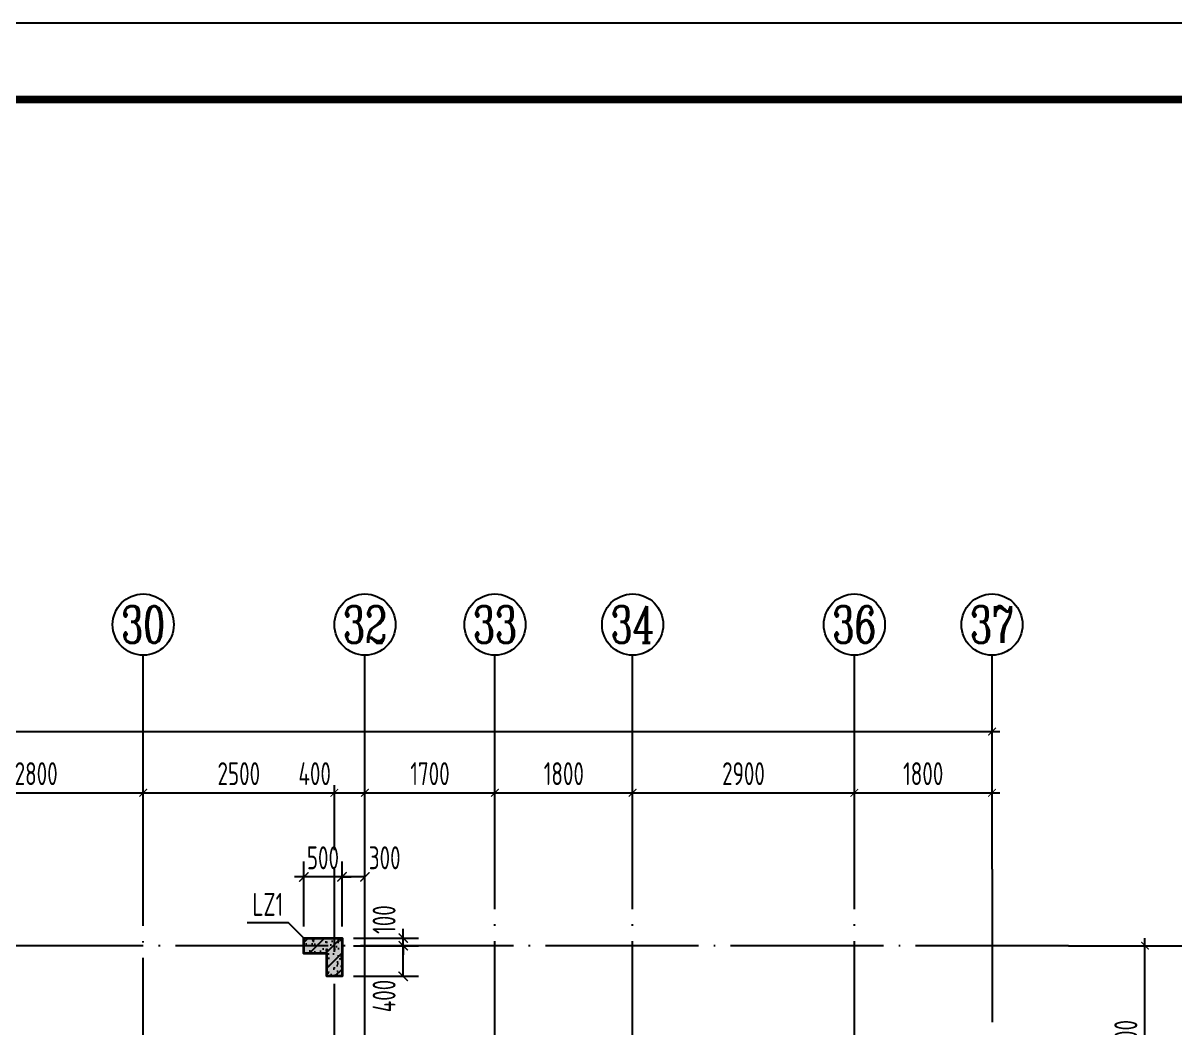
# Model space of a CAD drawing. Extents: x -1307975 to -76406, y -96289 to 379359.
# Drawn here: x -933867 to -918803, y 295174 to 308318 of the extents above; entities that cross this region are included whole.
import ezdxf
from ezdxf.enums import TextEntityAlignment as Align

# ---------------------------------------------------------------- set-up
doc = ezdxf.new("R2010")
doc.units = 0
doc.header["$LTSCALE"] = 1000
doc.linetypes.add('DOTE', pattern=[2.42, 2, -0.2, 0.02, -0.2])
doc.layers.get('0').update_dxf_attribs({"linetype": 'CONTINUOUS'})
doc.layers.get('DEFPOINTS').update_dxf_attribs({"linetype": 'CONTINUOUS'})
for name, color, linetype in [('-TK', 7, 'CONTINUOUS'), ('A-AXIS', 1, 'CONTINUOUS'), ('A-DOTE', 10, 'DOTE'), ('AXIS_NUM', 7, 'CONTINUOUS'), ('COLU_DE_TEXT', 7, 'CONTINUOUS'), ('LABEL', 1, 'CONTINUOUS'), ('S-Q墙标注', 3, 'CONTINUOUS'), ('S-X详图填充', 252, 'CONTINUOUS'), ('S-X详图实线', 4, 'CONTINUOUS'), ('S-Y一般标注', 3, 'CONTINUOUS'), ('S-Z柱填充', 252, 'CONTINUOUS'), ('S-Z柱实线', 6, 'CONTINUOUS')]:
    doc.layers.add(name, color=color, linetype=linetype)
doc.styles.add('TSSD_Axis', font='complex.shx', dxfattribs={"width": 0.7, "bigfont": 'hztxt.shx'})
doc.styles.add('TSSD_DIMENSION', font='Tssdeng.shx', dxfattribs={"width": 0.7, "bigfont": 'tssdchn.shx'})
doc.styles.add('TSSD_REIN', font='tssdeng.shx', dxfattribs={"width": 0.7, "height": 300, "bigfont": 'tssdchn.shx'})
doc.styles.add('结构文字', font='zstxt.shx', dxfattribs={"width": 0.7, "bigfont": 'zshz.shx'})
doc.dimstyles.new('STRUCK', dxfattribs={"dimtxt": 400, "dimasz": 121, "dimexe": 200, "dimexo": 150, "dimgap": 115, "dimtad": 1, "dimdec": 0, "dimdsep": 46, "dimtxsty": '结构文字', "dimblk": 'ARCHTICK', "dimcen": 400, "dimclrd": 3, "dimclre": 3, "dimclrt": 7, "dimadec": 0, "dimazin": 0, "dimtfac": 1, "dimtdec": 0, "dimtix": 1, "dimtmove": 2, "dimatfit": 3, "dimldrblk": '_DIMX', "dimfxl": 1, "dimtolj": 1, "dimtzin": 0, "dimarcsym": 0})
doc.dimstyles.new('TSSD_100_100', dxfattribs={"dimtxt": 300, "dimasz": 100, "dimexe": 100, "dimexo": 250, "dimgap": 100, "dimtad": 1, "dimdec": 0, "dimzin": 0, "dimdsep": 46, "dimtxsty": 'TSSD_DIMENSION', "dimblk": 'ARCHTICK', "dimcen": 0, "dimdle": 100, "dimclrt": 7, "dimadec": 0, "dimazin": 0, "dimtfac": 1, "dimtdec": 0, "dimtix": 1, "dimtmove": 2, "dimatfit": 3, "dimldrblk": 'ARCHTICK', "dimfxl": 1, "dimtolj": 1, "dimtzin": 0, "dimarcsym": 0})

# ---------------------------------------------------------------- blocks, each defined once
blk = doc.blocks.new('ts_axno')
at = {"color": 0, "linetype": 'ByBlock', "lineweight": -2}
blk.add_circle((0, 0), 0.5, dxfattribs=at)
at = {"color": 0, "linetype": 'ByBlock', "lineweight": -2, "style": 'TSSD_Axis', "width": 0.7}
blk.add_attdef('A', text='', height=0.6, dxfattribs=at).set_placement((0, 0), align=Align.MIDDLE_CENTER)
blk = doc.blocks.new('_ArchTick')
at = {"color": 0, "linetype": 'ByBlock', "const_width": 0.15}
blk.add_lwpolyline([(-0.5, -0.5), (0.5, 0.5)], dxfattribs=at)
blk = doc.blocks.new('*D206')
at = {"layer": 'DEFPOINTS', "color": 0, "transparency": 16777216}
for p in [(43500, 22100), (40700, 21100), (43500, 21100)]:
    blk.add_point(p, dxfattribs=at)
at = {"layer": 'S-Y一般标注', "color": 0, "lineweight": -2, "transparency": 16777216}
for p, q in [((40700, 21350), (40700, 22200)), ((43500, 21350), (43500, 22200)), ((40600, 22100), (43600, 22100))]:
    blk.add_line(p, q, dxfattribs=at)
at = {"layer": 'S-Y一般标注', "color": 0, "lineweight": -2, "transparency": 16777216, "xscale": 100, "yscale": 100, "zscale": 100, "rotation": 180}
blk.add_blockref('_ArchTick', (40700, 22100), dxfattribs=at)
at = {"layer": 'S-Y一般标注', "color": 0, "lineweight": -2, "transparency": 16777216, "xscale": 100, "yscale": 100, "zscale": 100}
blk.add_blockref('_ArchTick', (43500, 22100), dxfattribs=at)
at = {"layer": 'S-Y一般标注', "color": 7, "transparency": 16777216, "insert": (42100, 22350), "char_height": 300, "attachment_point": 5, "style": 'TSSD_DIMENSION'}
blk.add_mtext('\\A1;2800', dxfattribs=at)
blk = doc.blocks.new('*D207')
at = {"layer": 'DEFPOINTS', "color": 0, "transparency": 16777216}
for p in [(46400, 22100), (46000, 21100), (46400, 21100)]:
    blk.add_point(p, dxfattribs=at)
at = {"layer": 'S-Y一般标注', "color": 0, "lineweight": -2, "transparency": 16777216}
for p, q in [((46000, 21350), (46000, 22200)), ((46400, 21350), (46400, 22200)), ((45900, 22100), (46500, 22100))]:
    blk.add_line(p, q, dxfattribs=at)
at = {"layer": 'S-Y一般标注', "color": 0, "lineweight": -2, "transparency": 16777216, "xscale": 100, "yscale": 100, "zscale": 100, "rotation": 180}
blk.add_blockref('_ArchTick', (46000, 22100), dxfattribs=at)
at = {"layer": 'S-Y一般标注', "color": 0, "lineweight": -2, "transparency": 16777216, "xscale": 100, "yscale": 100, "zscale": 100}
blk.add_blockref('_ArchTick', (46400, 22100), dxfattribs=at)
at = {"layer": 'S-Y一般标注', "color": 7, "transparency": 16777216, "insert": (45742, 22350), "char_height": 300, "attachment_point": 5, "style": 'TSSD_DIMENSION'}
blk.add_mtext('\\A1;400', dxfattribs=at)
blk = doc.blocks.new('*D208')
at = {"layer": 'DEFPOINTS', "color": 0, "transparency": 16777216}
for p in [(48100, 22100), (46400, 21100), (48100, 21100)]:
    blk.add_point(p, dxfattribs=at)
at = {"layer": 'S-Y一般标注', "color": 0, "lineweight": -2, "transparency": 16777216}
for p, q in [((46400, 21350), (46400, 22200)), ((48100, 21350), (48100, 22200)), ((46300, 22100), (48200, 22100))]:
    blk.add_line(p, q, dxfattribs=at)
at = {"layer": 'S-Y一般标注', "color": 0, "lineweight": -2, "transparency": 16777216, "xscale": 100, "yscale": 100, "zscale": 100, "rotation": 180}
blk.add_blockref('_ArchTick', (46400, 22100), dxfattribs=at)
at = {"layer": 'S-Y一般标注', "color": 0, "lineweight": -2, "transparency": 16777216, "xscale": 100, "yscale": 100, "zscale": 100}
blk.add_blockref('_ArchTick', (48100, 22100), dxfattribs=at)
at = {"layer": 'S-Y一般标注', "color": 7, "transparency": 16777216, "insert": (47250, 22350), "char_height": 300, "attachment_point": 5, "style": 'TSSD_DIMENSION'}
blk.add_mtext('\\A1;1700', dxfattribs=at)
blk = doc.blocks.new('*D209')
at = {"layer": 'DEFPOINTS', "color": 0, "transparency": 16777216}
for p in [(49900, 22100), (48100, 21100), (49900, 21100)]:
    blk.add_point(p, dxfattribs=at)
at = {"layer": 'S-Y一般标注', "color": 0, "lineweight": -2, "transparency": 16777216}
for p, q in [((48100, 21350), (48100, 22200)), ((49900, 21350), (49900, 22200)), ((48000, 22100), (50000, 22100))]:
    blk.add_line(p, q, dxfattribs=at)
at = {"layer": 'S-Y一般标注', "color": 0, "lineweight": -2, "transparency": 16777216, "xscale": 100, "yscale": 100, "zscale": 100, "rotation": 180}
blk.add_blockref('_ArchTick', (48100, 22100), dxfattribs=at)
at = {"layer": 'S-Y一般标注', "color": 0, "lineweight": -2, "transparency": 16777216, "xscale": 100, "yscale": 100, "zscale": 100}
blk.add_blockref('_ArchTick', (49900, 22100), dxfattribs=at)
at = {"layer": 'S-Y一般标注', "color": 7, "transparency": 16777216, "insert": (49000, 22350), "char_height": 300, "attachment_point": 5, "style": 'TSSD_DIMENSION'}
blk.add_mtext('\\A1;1800', dxfattribs=at)
blk = doc.blocks.new('*D210')
at = {"layer": 'DEFPOINTS', "color": 0, "transparency": 16777216}
for p in [(52800, 22100), (49900, 21100), (52800, 21100)]:
    blk.add_point(p, dxfattribs=at)
at = {"layer": 'S-Y一般标注', "color": 0, "lineweight": -2, "transparency": 16777216}
for p, q in [((49900, 21350), (49900, 22200)), ((52800, 21350), (52800, 22200)), ((49800, 22100), (52900, 22100))]:
    blk.add_line(p, q, dxfattribs=at)
at = {"layer": 'S-Y一般标注', "color": 0, "lineweight": -2, "transparency": 16777216, "xscale": 100, "yscale": 100, "zscale": 100, "rotation": 180}
blk.add_blockref('_ArchTick', (49900, 22100), dxfattribs=at)
at = {"layer": 'S-Y一般标注', "color": 0, "lineweight": -2, "transparency": 16777216, "xscale": 100, "yscale": 100, "zscale": 100}
blk.add_blockref('_ArchTick', (52800, 22100), dxfattribs=at)
at = {"layer": 'S-Y一般标注', "color": 7, "transparency": 16777216, "insert": (51350, 22350), "char_height": 300, "attachment_point": 5, "style": 'TSSD_DIMENSION'}
blk.add_mtext('\\A1;2900', dxfattribs=at)
blk = doc.blocks.new('*D211')
at = {"layer": 'DEFPOINTS', "color": 0, "transparency": 16777216}
for p in [(54600, 22100), (52800, 21100), (54600, 21100)]:
    blk.add_point(p, dxfattribs=at)
at = {"layer": 'S-Y一般标注', "color": 0, "lineweight": -2, "transparency": 16777216}
for p, q in [((52800, 21350), (52800, 22200)), ((54600, 21350), (54600, 22200)), ((52700, 22100), (54700, 22100))]:
    blk.add_line(p, q, dxfattribs=at)
at = {"layer": 'S-Y一般标注', "color": 0, "lineweight": -2, "transparency": 16777216, "xscale": 100, "yscale": 100, "zscale": 100, "rotation": 180}
blk.add_blockref('_ArchTick', (52800, 22100), dxfattribs=at)
at = {"layer": 'S-Y一般标注', "color": 0, "lineweight": -2, "transparency": 16777216, "xscale": 100, "yscale": 100, "zscale": 100}
blk.add_blockref('_ArchTick', (54600, 22100), dxfattribs=at)
at = {"layer": 'S-Y一般标注', "color": 7, "transparency": 16777216, "insert": (53700, 22350), "char_height": 300, "attachment_point": 5, "style": 'TSSD_DIMENSION'}
blk.add_mtext('\\A1;1800', dxfattribs=at)
blk = doc.blocks.new('*D212')
at = {"layer": 'DEFPOINTS', "color": 0, "transparency": 16777216}
for p in [(54600, 22900), (4600, 21100), (54600, 21100)]:
    blk.add_point(p, dxfattribs=at)
at = {"layer": 'S-Y一般标注', "color": 0, "lineweight": -2, "transparency": 16777216}
for p, q in [((4500, 22900), (54700, 22900)), ((4600, 21350), (4600, 23000)), ((54600, 21350), (54600, 23000))]:
    blk.add_line(p, q, dxfattribs=at)
at = {"layer": 'S-Y一般标注', "color": 0, "lineweight": -2, "transparency": 16777216, "xscale": 100, "yscale": 100, "zscale": 100, "rotation": 180}
blk.add_blockref('_ArchTick', (4600, 22900), dxfattribs=at)
at = {"layer": 'S-Y一般标注', "color": 0, "lineweight": -2, "transparency": 16777216, "xscale": 100, "yscale": 100, "zscale": 100}
blk.add_blockref('_ArchTick', (54600, 22900), dxfattribs=at)
at = {"layer": 'S-Y一般标注', "color": 7, "transparency": 16777216, "insert": (29600, 23150), "char_height": 300, "attachment_point": 5, "style": 'TSSD_DIMENSION'}
blk.add_mtext('\\A1;50000', dxfattribs=at)
blk = doc.blocks.new('*D228')
at = {"layer": 'DEFPOINTS', "color": 0, "transparency": 16777216}
for p in [(46000, 22100), (43500, 21100), (46000, 21100)]:
    blk.add_point(p, dxfattribs=at)
at = {"layer": 'S-Y一般标注', "color": 0, "lineweight": -2, "transparency": 16777216}
for p, q in [((43500, 21350), (43500, 22200)), ((46000, 21350), (46000, 22200)), ((43400, 22100), (46100, 22100))]:
    blk.add_line(p, q, dxfattribs=at)
at = {"layer": 'S-Y一般标注', "color": 0, "lineweight": -2, "transparency": 16777216, "xscale": 100, "yscale": 100, "zscale": 100, "rotation": 180}
blk.add_blockref('_ArchTick', (43500, 22100), dxfattribs=at)
at = {"layer": 'S-Y一般标注', "color": 0, "lineweight": -2, "transparency": 16777216, "xscale": 100, "yscale": 100, "zscale": 100}
blk.add_blockref('_ArchTick', (46000, 22100), dxfattribs=at)
at = {"layer": 'S-Y一般标注', "color": 7, "transparency": 16777216, "insert": (44750, 22350), "char_height": 300, "attachment_point": 5, "style": 'TSSD_DIMENSION'}
blk.add_mtext('\\A1;2500', dxfattribs=at)
blk = doc.blocks.new('*D252')
at = {"layer": 'DEFPOINTS', "color": 0, "transparency": 16777216}
for p in [(55600, 20100), (57400, 20100), (55600, 4600)]:
    blk.add_point(p, dxfattribs=at)
at = {"layer": 'S-Y一般标注', "color": 0, "lineweight": -2, "transparency": 16777216}
for p, q in [((57400, 4500), (57400, 20200)), ((55850, 20100), (57500, 20100)), ((55850, 4600), (57500, 4600))]:
    blk.add_line(p, q, dxfattribs=at)
at = {"layer": 'S-Y一般标注', "color": 0, "lineweight": -2, "transparency": 16777216, "xscale": 100, "yscale": 100, "zscale": 100}
for p, rotation in [((57400, 20100), 90), ((57400, 4600), 270)]:
    blk.add_blockref('_ArchTick', p, dxfattribs=dict(at, rotation=rotation))
at = {"layer": 'S-Y一般标注', "color": 7, "transparency": 16777216, "insert": (57150, 12350), "char_height": 300, "attachment_point": 5, "rotation": 90, "style": 'TSSD_DIMENSION'}
blk.add_mtext('\\A1;15500', dxfattribs=at)
blk = doc.blocks.new('*D255')
at = {"layer": 'DEFPOINTS', "color": 0, "transparency": 16777216}
for p in [(55600, 20100), (56600, 20100), (55600, 17600)]:
    blk.add_point(p, dxfattribs=at)
at = {"layer": 'S-Y一般标注', "color": 0, "lineweight": -2, "transparency": 16777216}
for p, q in [((56600, 17500), (56600, 20200)), ((55850, 20100), (56700, 20100)), ((55850, 17600), (56700, 17600))]:
    blk.add_line(p, q, dxfattribs=at)
at = {"layer": 'S-Y一般标注', "color": 0, "lineweight": -2, "transparency": 16777216, "xscale": 100, "yscale": 100, "zscale": 100}
for p, rotation in [((56600, 20100), 90), ((56600, 17600), 270)]:
    blk.add_blockref('_ArchTick', p, dxfattribs=dict(at, rotation=rotation))
at = {"layer": 'S-Y一般标注', "color": 7, "transparency": 16777216, "insert": (56350, 18850), "char_height": 300, "attachment_point": 5, "rotation": 90, "style": 'TSSD_DIMENSION'}
blk.add_mtext('\\A1;2500', dxfattribs=at)
blk = doc.blocks.new('*D1719')
at = {"layer": 'DEFPOINTS', "color": 0, "transparency": 16777216}
for p in [(-929695, 296350), (-928895, 296350), (-929695, 296250)]:
    blk.add_point(p, dxfattribs=at)
at = {"layer": 'S-Q墙标注', "color": 3, "lineweight": -2, "transparency": 16777216}
for p, q in [((-928895, 296350), (-928895, 296471)), ((-929545, 296350), (-928695, 296350)), ((-928895, 296250), (-928895, 296350)), ((-929545, 296250), (-928695, 296250)), ((-928895, 296250), (-928895, 296129))]:
    blk.add_line(p, q, dxfattribs=at)
at = {"layer": 'S-Q墙标注', "color": 3, "lineweight": -2, "transparency": 16777216, "xscale": 121, "yscale": 121, "zscale": 121}
for p, rotation in [((-928895, 296350), 270), ((-928895, 296250), 90)]:
    blk.add_blockref('_ArchTick', p, dxfattribs=dict(at, rotation=rotation))
at = {"layer": 'S-Q墙标注', "color": 7, "transparency": 16777216, "insert": (-929145, 296592), "char_height": 300, "attachment_point": 5, "rotation": 90, "style": 'TSSD_REIN'}
blk.add_mtext('\\A1;100', dxfattribs=at)
blk = doc.blocks.new('_DIMX')
blk.add_line((-150, 0), (150, 0))
at = {"const_width": 50}
blk.add_lwpolyline([(-70, -70), (70, 70)], dxfattribs=at)
blk = doc.blocks.new('*D1720')
at = {"layer": 'DEFPOINTS', "color": 0, "transparency": 16777216}
for p in [(-929695, 296250), (-928895, 296250), (-929695, 295850)]:
    blk.add_point(p, dxfattribs=at)
at = {"layer": 'S-Q墙标注', "color": 3, "lineweight": -2, "transparency": 16777216}
for p, q in [((-929545, 296250), (-928695, 296250)), ((-928895, 295850), (-928895, 296250)), ((-929545, 295850), (-928695, 295850))]:
    blk.add_line(p, q, dxfattribs=at)
at = {"layer": 'S-Q墙标注', "color": 3, "lineweight": -2, "transparency": 16777216, "xscale": 121, "yscale": 121, "zscale": 121}
for p, rotation in [((-928895, 296250), 90), ((-928895, 295850), 270)]:
    blk.add_blockref('_ArchTick', p, dxfattribs=dict(at, rotation=rotation))
at = {"layer": 'S-Q墙标注', "color": 7, "transparency": 16777216, "insert": (-929145, 295592), "char_height": 300, "attachment_point": 5, "rotation": 90, "style": 'TSSD_REIN'}
blk.add_mtext('\\A1;400', dxfattribs=at)
blk = doc.blocks.new('*D1724')
at = {"layer": 'DEFPOINTS', "color": 0, "transparency": 16777216}
for p in [(-930195, 297150), (-930195, 296350), (-929695, 296350)]:
    blk.add_point(p, dxfattribs=at)
at = {"layer": 'S-Q墙标注', "color": 3, "lineweight": -2, "transparency": 16777216}
for p, q in [((-930195, 296500), (-930195, 297350)), ((-929695, 296500), (-929695, 297350)), ((-930195, 297150), (-930316, 297150)), ((-929695, 297150), (-930195, 297150)), ((-929695, 297150), (-929574, 297150))]:
    blk.add_line(p, q, dxfattribs=at)
at = {"layer": 'S-Q墙标注', "color": 3, "lineweight": -2, "transparency": 16777216, "xscale": 121, "yscale": 121, "zscale": 121}
blk.add_blockref('_ArchTick', (-930195, 297150), dxfattribs=at)
at = {"layer": 'S-Q墙标注', "color": 3, "lineweight": -2, "transparency": 16777216, "xscale": 121, "yscale": 121, "zscale": 121, "rotation": 180}
blk.add_blockref('_ArchTick', (-929695, 297150), dxfattribs=at)
at = {"layer": 'S-Q墙标注', "color": 7, "transparency": 16777216, "insert": (-929945, 297400), "char_height": 300, "attachment_point": 5, "style": 'TSSD_REIN'}
blk.add_mtext('\\A1;500', dxfattribs=at)
blk = doc.blocks.new('*D1725')
at = {"layer": 'DEFPOINTS', "color": 0, "transparency": 16777216}
for p in [(-929695, 297150), (-929695, 296350), (-929395, 296350)]:
    blk.add_point(p, dxfattribs=at)
at = {"layer": 'S-Q墙标注', "color": 3, "lineweight": -2, "transparency": 16777216}
for p, q in [((-929695, 296500), (-929695, 297350)), ((-929395, 296500), (-929395, 297350)), ((-929395, 297150), (-929695, 297150))]:
    blk.add_line(p, q, dxfattribs=at)
at = {"layer": 'S-Q墙标注', "color": 3, "lineweight": -2, "transparency": 16777216, "xscale": 121, "yscale": 121, "zscale": 121, "rotation": 180}
blk.add_blockref('_ArchTick', (-929695, 297150), dxfattribs=at)
at = {"layer": 'S-Q墙标注', "color": 3, "lineweight": -2, "transparency": 16777216, "xscale": 121, "yscale": 121, "zscale": 121}
blk.add_blockref('_ArchTick', (-929395, 297150), dxfattribs=at)
at = {"layer": 'S-Q墙标注', "color": 7, "transparency": 16777216, "insert": (-929137, 297400), "char_height": 300, "attachment_point": 5, "style": 'TSSD_REIN'}
blk.add_mtext('\\A1;300', dxfattribs=at)
blk = doc.blocks.new('A1')
blk.add_lwpolyline([(0, 59400), (0, 0), (84100, 0), (84100, 59400)], close=True)
at = {"const_width": 100}
blk.add_lwpolyline([(2500, 58400), (2500, 1000), (83100, 1000), (83100, 58400)], close=True, dxfattribs=at)
blk = doc.blocks.new('20210726.16350016')
at = {"layer": 'A-AXIS'}
for p, q in [((43500, 21100), (43500, 23900)), ((46400, 21100), (46400, 23900)), ((48100, 21100), (48100, 23900)), ((49900, 21100), (49900, 23900)), ((52800, 21100), (52800, 23900)), ((54600, 21100), (54600, 23900)), ((55600, 20100), (58400, 20100))]:
    blk.add_line(p, q, dxfattribs=at)
at = {"layer": 'A-DOTE'}
for p, q in [((43500, 13100.3), (43500, 21100)), ((46000, 17600), (46000, 21100)), ((46400, 13700), (46400, 21100)), ((48100, 10900), (48100, 21100)), ((49900, 10900), (49900, 21100)), ((52800, 10900), (52800, 21100)), ((54600, 21100), (54600, 3600)), ((55600, 20100), (3600, 20100))]:
    blk.add_line(p, q, dxfattribs=at)
at = {"layer": 'A-AXIS'}
ref = blk.add_blockref('ts_axno', (43500, 24300), dxfattribs=dict(at, xscale=800, yscale=800, zscale=800))
ref.add_attrib('18', '30', dxfattribs={"layer": 'AXIS_NUM', "height": 480, "style": 'TSSD_Axis', "width": 0.7}).set_placement((43500, 24300), align=Align.MIDDLE_CENTER)
ref = blk.add_blockref('ts_axno', (46400, 24300), dxfattribs=dict(at, xscale=800, yscale=800, zscale=800))
ref.add_attrib('19', '32', dxfattribs={"layer": 'AXIS_NUM', "height": 480, "style": 'TSSD_Axis', "width": 0.7}).set_placement((46400, 24300), align=Align.MIDDLE_CENTER)
ref = blk.add_blockref('ts_axno', (48100, 24300), dxfattribs=dict(at, xscale=800, yscale=800, zscale=800))
ref.add_attrib('20', '33', dxfattribs={"layer": 'AXIS_NUM', "height": 480, "style": 'TSSD_Axis', "width": 0.7}).set_placement((48100, 24300), align=Align.MIDDLE_CENTER)
ref = blk.add_blockref('ts_axno', (49900, 24300), dxfattribs=dict(at, xscale=800, yscale=800, zscale=800))
ref.add_attrib('21', '34', dxfattribs={"layer": 'AXIS_NUM', "height": 480, "style": 'TSSD_Axis', "width": 0.7}).set_placement((49900, 24300), align=Align.MIDDLE_CENTER)
ref = blk.add_blockref('ts_axno', (52800, 24300), dxfattribs=dict(at, xscale=800, yscale=800, zscale=800))
ref.add_attrib('22', '36', dxfattribs={"layer": 'AXIS_NUM', "height": 480, "style": 'TSSD_Axis', "width": 0.7}).set_placement((52800, 24300), align=Align.MIDDLE_CENTER)
ref = blk.add_blockref('ts_axno', (54600, 24300), dxfattribs=dict(at, xscale=800, yscale=800, zscale=800))
ref.add_attrib('23', '37', dxfattribs={"layer": 'AXIS_NUM', "height": 480, "style": 'TSSD_Axis', "width": 0.7}).set_placement((54600, 24300), align=Align.MIDDLE_CENTER)
at = {"layer": 'S-Y一般标注'}
for base, p1, p2, picture, middle in [((54600, 22900), (4600, 21100), (54600, 21100), '*D212', (29600, 23150)), ((43500, 22100), (40700, 21100), (43500, 21100), '*D206', (42100, 22350)), ((46000, 22100), (43500, 21100), (46000, 21100), '*D228', (44750, 22350)), ((48100, 22100), (46400, 21100), (48100, 21100), '*D208', (47250, 22350)), ((49900, 22100), (48100, 21100), (49900, 21100), '*D209', (49000, 22350)), ((52800, 22100), (49900, 21100), (52800, 21100), '*D210', (51350, 22350)), ((54600, 22100), (52800, 21100), (54600, 21100), '*D211', (53700, 22350))]:
    dim = blk.add_linear_dim(base=base, p1=p1, p2=p2, dimstyle='TSSD_100_100', dxfattribs=at)
    dim.commit()
    dim.dimension.update_dxf_attribs({"geometry": picture, "text_midpoint": middle})
dim = blk.add_linear_dim(base=(46400, 22100), p1=(46000, 21100), p2=(46400, 21100), dimstyle='TSSD_100_100', dxfattribs=at)
dim.commit()
dim.dimension.update_dxf_attribs({"geometry": '*D207', "text_midpoint": (45741.9, 22350), "dimtype": 160})
for base, p1, picture, middle in [((57400, 20100), (55600, 4600), '*D252', (57150, 12350)), ((56600, 20100), (55600, 17600), '*D255', (56350, 18850))]:
    dim = blk.add_linear_dim(base=base, p1=p1, p2=(55600, 20100), angle=90, dimstyle='TSSD_100_100', dxfattribs=at)
    dim.commit()
    dim.dimension.update_dxf_attribs({"geometry": picture, "text_midpoint": middle})

msp = doc.modelspace()

# ---------------------------------------------------------------- hatches: boundary and pattern name
at = {"layer": 'S-X详图填充'}
h = msp.add_hatch(color=256, dxfattribs=at)
h.dxf.hatch_style = 1
h.paths.add_polyline_path([(-930194.85, 296350.34), (-929694.85, 296350.34), (-929694.85, 295850.34), (-929894.85, 295850.34), (-929894.85, 296150.34), (-930194.85, 296150.34)])
at = {"layer": 'S-Z柱填充'}
h = msp.add_hatch(dxfattribs=at)
h.set_pattern_fill('ARMORED', color=256, scale=30, style=0)
h.set_pattern_definition([(50, (-985471.9, 140464.72), (215.17805, -18.82564), [22.5, -247.5]), (355, (-985471.9, 140464.72), (-41.6254, 225.65764), [18, -198]), (100.4514, (-985453.97, 140463.15), (173.55281, 206.83186), [19.12206, -210.34263]), (46.1842, (-985471.9, 140524.72), (320.1723, -49.6557), [33.75, -371.25]), (96.6356, (-985445.22, 140520.58), (280.3988, 292.23536), [28.6831, -315.5139]), (351.1842, (-985471.9, 140524.72), (280.3986, 292.2356), [27, -297]), (21, (-985441.9, 140509.72), (179.07212, -120.78567), [22.5, -247.5]), (326, (-985441.9, 140509.72), (72.9946, 217.545), [18, -198]), (71.4514, (-985426.97, 140499.66), (252.0668, 96.75915), [19.12206, -210.34263]), (37.5, (-985471.9, 140464.72), (3.647957, 99.868156), [0, -195.6, 0, -201, 0, -198.75]), (7.5, (-985471.9, 140464.72), (78.92086, 118.323514), [0, -114.6, 0, -191.1, 0, -75.75]), (327.5, (-985538.8, 140464.72), (160.14673, -6.76646), [0, -75, 0, -234, 0, -310.5]), (317.5, (-985568.8, 140464.72), (174.95585, 30.0315), [0, -97.5, 0, -155.4, 0, -220.5]), (45, (-985471.9, 140464.72), (-106.06602, 106.06602), [])])
h.paths.add_polyline_path([(-930194.84, 296350.33), (-929694.84, 296350.33), (-929694.84, 295850.33), (-929894.84, 295850.33), (-929894.84, 296150.33), (-930194.84, 296150.33)])

# ---------------------------------------------------------------- linework, layer by layer
at = {"layer": 'LABEL'}
msp.add_lwpolyline([(-930194.84, 296350.33), (-930394.84, 296550.33), (-930933.79, 296550.33)], dxfattribs=at)
at = {"layer": 'S-X详图实线'}
msp.add_lwpolyline([(-929894.85, 295850.34), (-929894.85, 296150.34), (-930194.85, 296150.34), (-930194.85, 296350.34), (-929694.85, 296350.34), (-929694.85, 295850.34), (-929894.85, 295850.34)], dxfattribs=at)
at = {"layer": 'S-Z柱实线', "lineweight": 35}
for points in [[(-930194.85, 296350.34), (-929694.85, 296350.34), (-929694.85, 295850.34), (-929894.85, 295850.34), (-929894.85, 296150.34), (-930194.85, 296150.34), (-930194.85, 296350.34)], [(-930194.84, 296350.33), (-929694.84, 296350.33), (-929694.84, 295850.33), (-929894.84, 295850.33), (-929894.84, 296150.33), (-930194.84, 296150.33), (-930194.84, 296350.33)]]:
    msp.add_lwpolyline(points, dxfattribs=at)

# ---------------------------------------------------------------- block references
at = {"layer": '-TK'}
msp.add_blockref('A1', (-985836.28, 248918.03), dxfattribs=at)
at = {"layer": 'A-DOTE'}
msp.add_blockref('20210726.16350016', (-975794.83, 276150.28), dxfattribs=at)

# ---------------------------------------------------------------- texts
at = {"layer": 'COLU_DE_TEXT', "style": 'TSSD_REIN', "width": 0.7}
msp.add_text('LZ1', height=300, dxfattribs=at).set_placement((-930866.38, 296550.33), align=Align.BOTTOM_LEFT)

# ---------------------------------------------------------------- dimensions: what is measured, and where the dimension line sits
at = {"layer": 'S-Q墙标注'}
dim = msp.add_linear_dim(base=(-930194.84, 297150.33), p1=(-929694.84, 296350.33), p2=(-930194.84, 296350.33), angle=180, dimstyle='STRUCK', override={"dimtxt": 300, "dimgap": 100, "dimtxsty": 'TSSD_REIN'}, dxfattribs=at)
dim.commit()
dim.dimension.update_dxf_attribs({"geometry": '*D1724', "text_midpoint": (-929944.84, 297400.33)})
for base, p1, p2, angle, picture, middle in [((-929694.84, 297150.33), (-929394.83, 296350.33), (-929694.84, 296350.33), 180, '*D1725', (-929136.76, 297400.33)), ((-928894.84, 296350.33), (-929694.84, 296250.33), (-929694.84, 296350.33), 90, '*D1719', (-929144.84, 296592.25)), ((-928894.84, 296250.33), (-929694.84, 295850.34), (-929694.84, 296250.33), 90, '*D1720', (-929144.84, 295592.26))]:
    dim = msp.add_linear_dim(base=base, p1=p1, p2=p2, angle=angle, dimstyle='STRUCK', override={"dimtxt": 300, "dimgap": 100, "dimtxsty": 'TSSD_REIN'}, dxfattribs=at)
    dim.commit()
    dim.dimension.update_dxf_attribs({"geometry": picture, "text_midpoint": middle, "dimtype": 160})

doc.saveas('drawing.dxf')
